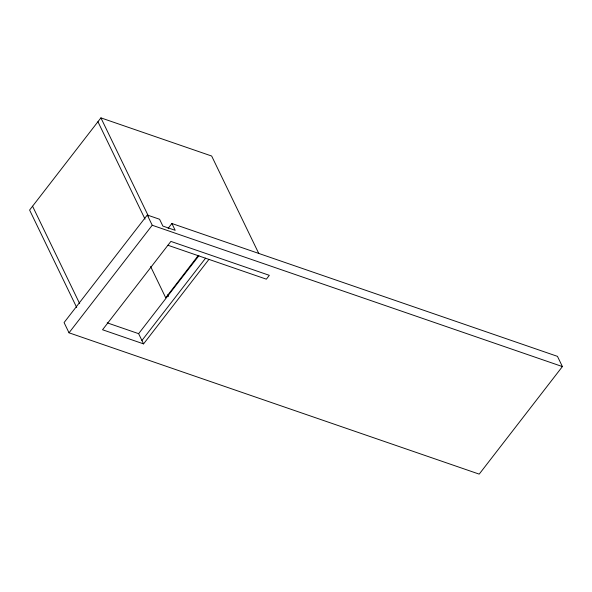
<?xml version="1.0" encoding="UTF-8"?>
<svg xmlns="http://www.w3.org/2000/svg" width="592" height="592" viewBox="0 0 592 592"><rect width="100%" height="100%" fill="white"/><g stroke="black" fill="none" stroke-linecap="round" stroke-linejoin="round"><path stroke-width="0.89" d="M198.335 255.396L165.723 297.791L150.605 266.511M258.756 253.45L211.662 156.029L100.914 117.875L29.6 210.056L76.694 307.477M171.887 223.502L175.188 230.318L162.881 226.077L159.581 219.262L147.282 215.022L64.077 322.573L69.02 332.8L479.202 474.125L562.4 366.574L557.457 356.354L171.887 223.502L168.106 228.394M69.02 332.8L152.225 225.249L147.282 215.022M208.939 259.385L143.567 343.885L138.624 333.666L198.919 255.714M141.917 340.481L205.594 258.164M152.225 225.249L562.4 366.574M167.921 245.251L266.363 279.172L269.33 275.332L170.888 241.41L102.549 329.759L143.567 343.885M107.204 322.84L138.624 333.666M100.914 117.875L148.407 216.124M97.939 121.715L145.033 219.129M167.684 294.779L168.483 296.437M32.575 206.216L79.661 303.637"/></g></svg>
